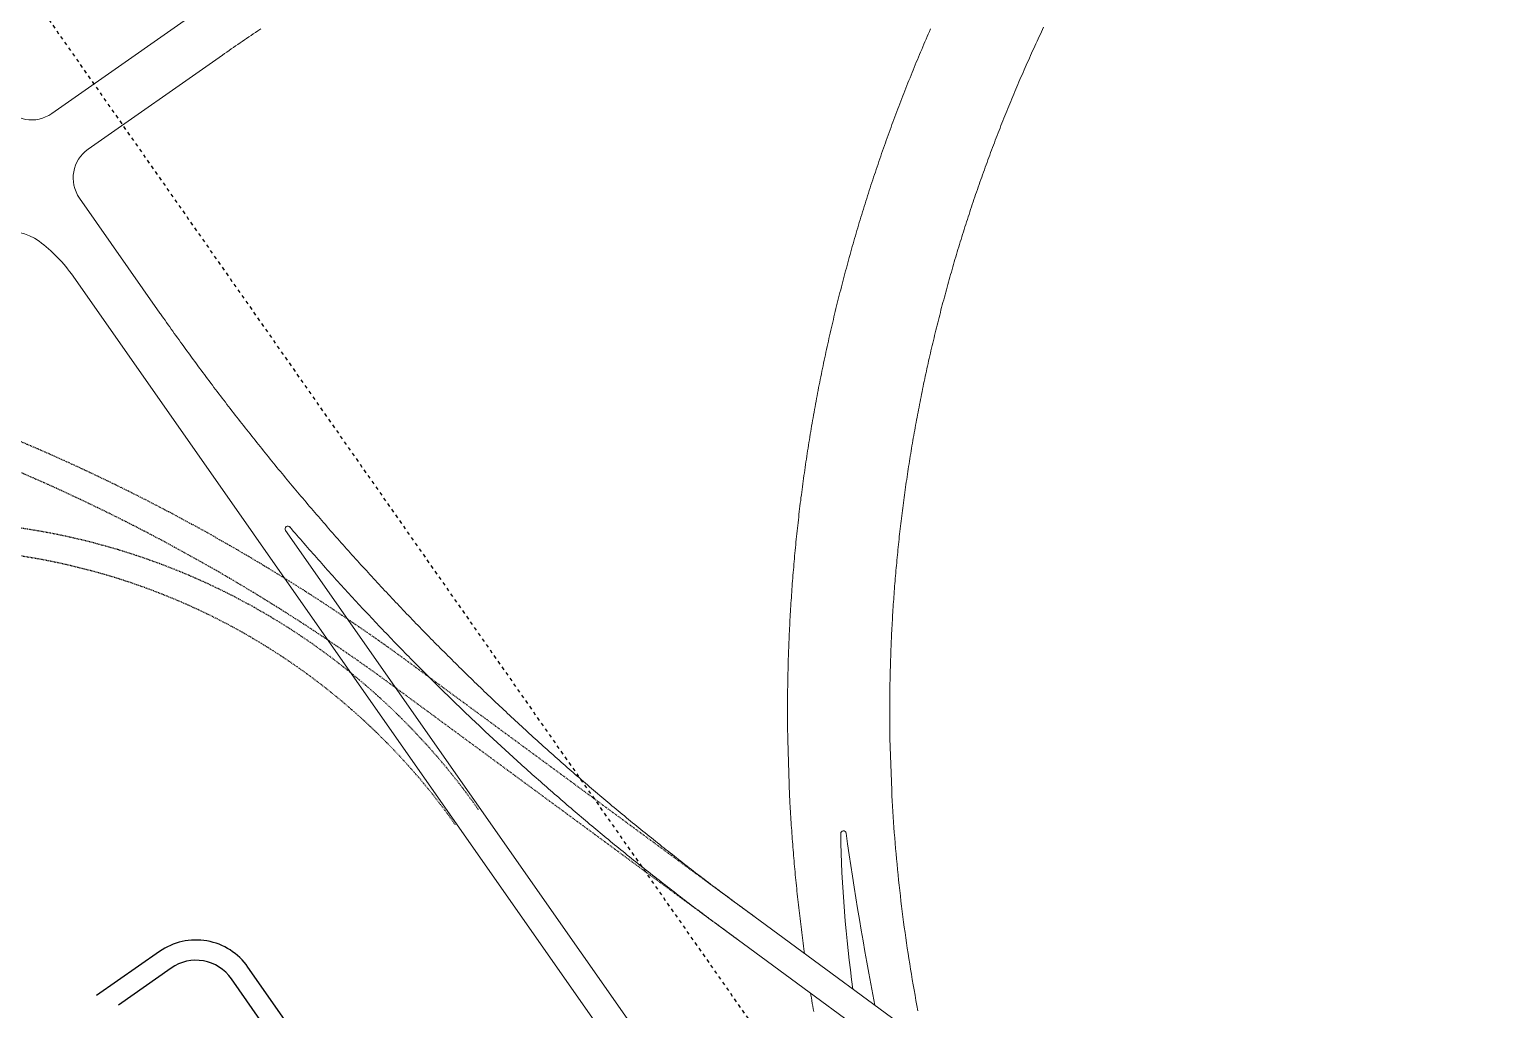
# Model space of a CAD drawing. Header units: millimetres. Extents: x 152904052 to 153933663, y 538271515 to 539240469.
# Drawn here: x 153532120 to 153537525, y 539131812 to 539135437 of the extents above; entities that cross this region are included whole.
import ezdxf

# ---------------------------------------------------------------- set-up
doc = ezdxf.new("R2010")
doc.units = ezdxf.units.MM
doc.linetypes.add('HIDDEN', pattern=[5.08, 2.54, -2.54])
doc.layers.add('BORD', color=7, linetype='Continuous')

msp = doc.modelspace()

# ---------------------------------------------------------------- linework, layer by layer
at = {"layer": 'BORD', "color": 8, "linetype": 'HIDDEN', "ltscale": 5}
msp.add_line((153528346.4, 539140965.7), (153579968.2, 539067242), dxfattribs=at)
at = {"layer": 'BORD', "color": 137, "lineweight": 0, "flags": 128}
for points in [[(153535624.9, 539137521.3), (153532203.2, 539135125.5)], [(153532338, 539134994), (153532834.8, 539135341.8), (153532842.8, 539135347.5), (153532850.9, 539135353.1), (153532859.1, 539135358.8), (153532867.2, 539135364.4), (153532875.3, 539135370), (153532883.4, 539135375.6), (153532891.6, 539135381.2), (153532899.7, 539135386.7), (153532907.9, 539135392.3), (153532916, 539135397.9), (153532924.2, 539135403.4), (153532932.4, 539135408.9), (153532940.6, 539135414.4), (153532948.8, 539135420), (153532957, 539135425.4), (153532965.2, 539135430.9), (153532973.4, 539135436.4), (153532976.7, 539135438.6)], [(153534932, 539132604.3), (153534925.3, 539132810.4), (153534925.1, 539132820.7), (153534925, 539132831), (153534924.8, 539132841.3), (153534924.7, 539132851.6), (153534924.6, 539132861.9), (153534924.5, 539132872.3), (153534924.5, 539132882.6), (153534924.4, 539132892.9), (153534924.4, 539132903.2), (153534924.4, 539132913.5), (153534924.4, 539132923.8), (153534924.4, 539132934.1), (153534924.5, 539132944.4), (153534924.5, 539132954.7), (153534924.6, 539132965), (153534924.7, 539132975.4), (153534924.8, 539132985.7), (153534924.9, 539132996), (153534925.1, 539133006.3), (153534925.2, 539133016.6), (153534925.4, 539133026.9), (153534925.6, 539133037.2), (153534925.8, 539133047.5), (153534926, 539133057.8), (153534926.3, 539133068.1), (153534926.5, 539133078.4), (153534926.8, 539133088.7), (153534927.1, 539133099), (153534927.4, 539133109.4), (153534927.8, 539133119.7), (153534928.1, 539133130), (153534928.5, 539133140.3), (153534928.8, 539133150.6), (153534929.2, 539133160.9), (153534929.7, 539133171.2), (153534930.1, 539133181.5), (153534930.5, 539133191.8), (153534931, 539133202.1), (153534931.5, 539133212.4), (153534932, 539133222.7), (153534932.5, 539133233), (153534933, 539133243.3), (153534933.6, 539133253.6), (153534934.1, 539133263.8), (153534934.7, 539133274.1), (153534935.3, 539133284.4), (153534935.9, 539133294.7), (153534936.6, 539133305), (153534937.2, 539133315.3), (153534937.9, 539133325.6), (153534938.6, 539133335.9), (153534939.3, 539133346.2), (153534940, 539133356.5), (153534940.7, 539133366.7), (153534941.5, 539133377), (153534942.2, 539133387.3), (153534943, 539133397.6), (153534943.8, 539133407.9), (153534944.6, 539133418.1), (153534945.5, 539133428.4), (153534946.3, 539133438.7), (153534947.2, 539133449), (153534948.1, 539133459.2), (153534949, 539133469.5), (153534949.9, 539133479.8), (153534950.8, 539133490), (153534951.8, 539133500.3), (153534952.7, 539133510.6), (153534953.7, 539133520.8), (153534954.7, 539133531.1), (153534955.7, 539133541.4), (153534956.8, 539133551.6), (153534957.8, 539133561.9), (153534958.9, 539133572.1), (153534960, 539133582.4), (153534961.1, 539133592.6), (153534962.2, 539133602.9), (153534963.4, 539133613.1), (153534964.5, 539133623.4), (153534965.7, 539133633.6), (153534966.9, 539133643.8), (153534968.1, 539133654.1), (153534969.3, 539133664.3), (153534970.5, 539133674.6), (153534971.8, 539133684.8), (153534973.1, 539133695), (153534974.3, 539133705.3), (153534975.7, 539133715.5), (153534977, 539133725.7), (153534978.3, 539133735.9), (153534979.7, 539133746.1), (153534981, 539133756.4), (153534982.4, 539133766.6), (153534983.8, 539133776.8), (153534985.3, 539133787), (153534986.7, 539133797.2), (153534988.2, 539133807.4), (153534989.6, 539133817.6), (153534991.1, 539133827.8), (153534992.6, 539133838), (153534994.1, 539133848.2), (153534995.7, 539133858.4), (153534997.2, 539133868.6), (153534998.8, 539133878.8), (153535000.4, 539133889), (153535002, 539133899.2), (153535003.6, 539133909.3), (153535005.3, 539133919.5), (153535006.9, 539133929.7), (153535008.6, 539133939.9), (153535010.3, 539133950), (153535012, 539133960.2), (153535013.7, 539133970.4), (153535015.5, 539133980.5), (153535017.2, 539133990.7), (153535019, 539134000.9), (153535020.8, 539134011), (153535022.6, 539134021.2), (153535024.4, 539134031.3), (153535026.2, 539134041.5), (153535028.1, 539134051.6), (153535030, 539134061.7), (153535031.9, 539134071.9), (153535033.8, 539134082), (153535035.7, 539134092.1), (153535037.6, 539134102.3), (153535039.6, 539134112.4), (153535041.6, 539134122.5), (153535043.6, 539134132.6), (153535045.6, 539134142.7), (153535047.6, 539134152.8), (153535049.6, 539134162.9), (153535051.7, 539134173), (153535053.7, 539134183.1), (153535055.8, 539134193.2), (153535057.9, 539134203.3), (153535060.1, 539134213.4), (153535062.2, 539134223.5), (153535064.4, 539134233.6), (153535066.5, 539134243.7), (153535068.7, 539134253.7), (153535070.9, 539134263.8), (153535073.1, 539134273.9), (153535075.4, 539134283.9), (153535077.6, 539134294), (153535079.9, 539134304.1), (153535082.2, 539134314.1), (153535084.5, 539134324.2), (153535086.8, 539134334.2), (153535089.1, 539134344.3), (153535091.5, 539134354.3), (153535093.9, 539134364.3), (153535096.3, 539134374.4), (153535098.7, 539134384.4), (153535101.1, 539134394.4), (153535103.5, 539134404.4), (153535106, 539134414.4), (153535108.4, 539134424.4), (153535110.9, 539134434.5), (153535113.4, 539134444.5), (153535115.9, 539134454.5), (153535118.5, 539134464.4), (153535121, 539134474.4), (153535123.6, 539134484.4), (153535126.2, 539134494.4), (153535128.8, 539134504.4), (153535131.4, 539134514.4), (153535134, 539134524.3), (153535136.6, 539134534.3), (153535139.3, 539134544.2), (153535142, 539134554.2), (153535144.7, 539134564.2), (153535147.4, 539134574.1), (153535150.1, 539134584), (153535152.9, 539134594), (153535155.6, 539134603.9), (153535158.4, 539134613.8), (153535161.2, 539134623.8), (153535164, 539134633.7), (153535166.8, 539134643.6), (153535169.7, 539134653.5), (153535172.6, 539134663.4), (153535175.4, 539134673.3), (153535178.3, 539134683.2), (153535181.2, 539134693.1), (153535184.2, 539134703), (153535187.1, 539134712.9), (153535190, 539134722.7), (153535193, 539134732.6), (153535196, 539134742.5), (153535199, 539134752.3), (153535202, 539134762.2), (153535205.1, 539134772.1), (153535208.1, 539134781.9), (153535211.2, 539134791.7), (153535214.3, 539134801.6), (153535217.4, 539134811.4), (153535220.5, 539134821.2), (153535223.6, 539134831.1), (153535226.8, 539134840.9), (153535230, 539134850.7), (153535233.1, 539134860.5), (153535236.3, 539134870.3), (153535239.6, 539134880.1), (153535242.8, 539134889.9), (153535246, 539134899.7), (153535249.3, 539134909.4), (153535252.6, 539134919.2), (153535255.9, 539134929), (153535259.2, 539134938.8), (153535262.5, 539134948.5), (153535265.8, 539134958.3), (153535269.2, 539134968), (153535272.6, 539134977.8), (153535276, 539134987.5), (153535279.4, 539134997.2), (153535282.8, 539135006.9), (153535286.2, 539135016.7), (153535289.7, 539135026.4), (153535293.2, 539135036.1), (153535296.7, 539135045.8), (153535300.2, 539135055.5), (153535303.7, 539135065.2), (153535307.2, 539135074.9), (153535310.8, 539135084.5), (153535314.3, 539135094.2), (153535317.9, 539135103.9), (153535321.5, 539135113.5), (153535325.1, 539135123.2), (153535328.7, 539135132.9), (153535332.4, 539135142.5), (153535336, 539135152.1), (153535339.7, 539135161.8), (153535343.4, 539135171.4), (153535347.1, 539135181), (153535350.8, 539135190.6), (153535354.6, 539135200.2), (153535358.3, 539135209.8), (153535362.1, 539135219.4), (153535365.9, 539135229), (153535369.7, 539135238.6), (153535373.5, 539135248.2), (153535377.4, 539135257.8), (153535381.2, 539135267.3), (153535385.1, 539135276.9), (153535389, 539135286.4), (153535392.8, 539135296), (153535396.8, 539135305.5), (153535400.7, 539135315), (153535404.6, 539135324.6), (153535408.6, 539135334.1), (153535412.6, 539135343.6), (153535416.6, 539135353.1), (153535420.6, 539135362.6), (153535424.6, 539135372.1), (153535428.6, 539135381.6), (153535432.7, 539135391.1), (153535436.7, 539135400.5), (153535440.8, 539135410), (153535444.9, 539135419.5), (153535449, 539135428.9), (153535453.2, 539135438.4)], [(153535309.6, 539132623), (153535303.2, 539132816.6), (153535303.1, 539132826.3), (153535302.9, 539132836), (153535302.8, 539132845.7), (153535302.7, 539132855.4), (153535302.6, 539132865.1), (153535302.5, 539132874.8), (153535302.5, 539132884.5), (153535302.4, 539132894.2), (153535302.4, 539132903.8), (153535302.4, 539132913.5), (153535302.4, 539132923.2), (153535302.4, 539132932.9), (153535302.5, 539132942.6), (153535302.5, 539132952.3), (153535302.6, 539132962), (153535302.7, 539132971.7), (153535302.8, 539132981.4), (153535302.9, 539132991.1), (153535303, 539133000.7), (153535303.2, 539133010.4), (153535303.4, 539133020.1), (153535303.5, 539133029.8), (153535303.7, 539133039.5), (153535303.9, 539133049.2), (153535304.2, 539133058.9), (153535304.4, 539133068.6), (153535304.7, 539133078.3), (153535305, 539133087.9), (153535305.3, 539133097.6), (153535305.6, 539133107.3), (153535305.9, 539133117), (153535306.2, 539133126.7), (153535306.6, 539133136.4), (153535307, 539133146), (153535307.3, 539133155.7), (153535307.7, 539133165.4), (153535308.2, 539133175.1), (153535308.6, 539133184.8), (153535309.1, 539133194.4), (153535309.5, 539133204.1), (153535310, 539133213.8), (153535310.5, 539133223.5), (153535311, 539133233.2), (153535311.5, 539133242.8), (153535312.1, 539133252.5), (153535312.7, 539133262.2), (153535313.2, 539133271.9), (153535313.8, 539133281.5), (153535314.4, 539133291.2), (153535315.1, 539133300.9), (153535315.7, 539133310.5), (153535316.4, 539133320.2), (153535317, 539133329.9), (153535317.7, 539133339.5), (153535318.4, 539133349.2), (153535319.2, 539133358.9), (153535319.9, 539133368.5), (153535320.6, 539133378.2), (153535321.4, 539133387.8), (153535322.2, 539133397.5), (153535323, 539133407.2), (153535323.8, 539133416.8), (153535324.6, 539133426.5), (153535325.5, 539133436.1), (153535326.4, 539133445.8), (153535327.2, 539133455.4), (153535328.1, 539133465.1), (153535329, 539133474.7), (153535330, 539133484.4), (153535330.9, 539133494), (153535331.9, 539133503.7), (153535332.8, 539133513.3), (153535333.8, 539133522.9), (153535334.8, 539133532.6), (153535335.9, 539133542.2), (153535336.9, 539133551.8), (153535337.9, 539133561.5), (153535339, 539133571.1), (153535340.1, 539133580.7), (153535341.2, 539133590.4), (153535342.3, 539133600), (153535343.5, 539133609.6), (153535344.6, 539133619.2), (153535345.8, 539133628.9), (153535346.9, 539133638.5), (153535348.1, 539133648.1), (153535349.3, 539133657.7), (153535350.6, 539133667.3), (153535351.8, 539133676.9), (153535353.1, 539133686.5), (153535354.3, 539133696.1), (153535355.6, 539133705.7), (153535356.9, 539133715.4), (153535358.3, 539133725), (153535359.6, 539133734.5), (153535361, 539133744.1), (153535362.3, 539133753.7), (153535363.7, 539133763.3), (153535365.1, 539133772.9), (153535366.5, 539133782.5), (153535368, 539133792.1), (153535369.4, 539133801.7), (153535370.9, 539133811.2), (153535372.3, 539133820.8), (153535373.8, 539133830.4), (153535375.3, 539133840), (153535376.9, 539133849.5), (153535378.4, 539133859.1), (153535380, 539133868.7), (153535381.5, 539133878.2), (153535383.1, 539133887.8), (153535384.7, 539133897.3), (153535386.4, 539133906.9), (153535388, 539133916.5), (153535389.6, 539133926), (153535391.3, 539133935.5), (153535393, 539133945.1), (153535394.7, 539133954.6), (153535396.4, 539133964.2), (153535398.1, 539133973.7), (153535399.9, 539133983.2), (153535401.6, 539133992.8), (153535403.4, 539134002.3), (153535405.2, 539134011.8), (153535407, 539134021.3), (153535408.8, 539134030.8), (153535410.7, 539134040.4), (153535412.5, 539134049.9), (153535414.4, 539134059.4), (153535416.3, 539134068.9), (153535418.2, 539134078.4), (153535420.1, 539134087.9), (153535422, 539134097.4), (153535424, 539134106.9), (153535425.9, 539134116.4), (153535427.9, 539134125.9), (153535429.9, 539134135.3), (153535431.9, 539134144.8), (153535433.9, 539134154.3), (153535436, 539134163.8), (153535438, 539134173.2), (153535440.1, 539134182.7), (153535442.2, 539134192.2), (153535444.3, 539134201.6), (153535446.4, 539134211.1), (153535448.6, 539134220.5), (153535450.7, 539134230), (153535452.9, 539134239.4), (153535455, 539134248.9), (153535457.2, 539134258.3), (153535459.5, 539134267.7), (153535461.7, 539134277.2), (153535463.9, 539134286.6), (153535466.2, 539134296), (153535468.5, 539134305.4), (153535470.7, 539134314.9), (153535473, 539134324.3), (153535475.4, 539134333.7), (153535477.7, 539134343.1), (153535480, 539134352.5), (153535482.4, 539134361.9), (153535484.8, 539134371.3), (153535487.2, 539134380.7), (153535489.6, 539134390), (153535492, 539134399.4), (153535494.5, 539134408.8), (153535496.9, 539134418.2), (153535499.4, 539134427.5), (153535501.9, 539134436.9), (153535504.4, 539134446.3), (153535506.9, 539134455.6), (153535509.4, 539134465), (153535512, 539134474.3), (153535514.6, 539134483.7), (153535517.1, 539134493), (153535519.7, 539134502.4), (153535522.4, 539134511.7), (153535525, 539134521), (153535527.6, 539134530.3), (153535530.3, 539134539.7), (153535532.9, 539134549), (153535535.6, 539134558.3), (153535538.3, 539134567.6), (153535541.1, 539134576.9), (153535543.8, 539134586.2), (153535546.5, 539134595.5), (153535549.3, 539134604.8), (153535552.1, 539134614), (153535554.9, 539134623.3), (153535557.7, 539134632.6), (153535560.5, 539134641.9), (153535563.4, 539134651.1), (153535566.2, 539134660.4), (153535569.1, 539134669.6), (153535572, 539134678.9), (153535574.9, 539134688.1), (153535577.8, 539134697.4), (153535580.7, 539134706.6), (153535583.7, 539134715.9), (153535586.6, 539134725.1), (153535589.6, 539134734.3), (153535592.6, 539134743.5), (153535595.6, 539134752.7), (153535598.6, 539134761.9), (153535601.6, 539134771.1), (153535604.7, 539134780.3), (153535607.8, 539134789.5), (153535610.8, 539134798.7), (153535613.9, 539134807.9), (153535617.1, 539134817.1), (153535620.2, 539134826.2), (153535623.3, 539134835.4), (153535626.5, 539134844.6), (153535629.7, 539134853.7), (153535632.8, 539134862.9), (153535636, 539134872), (153535639.3, 539134881.2), (153535642.5, 539134890.3), (153535645.7, 539134899.4), (153535649, 539134908.6), (153535652.3, 539134917.7), (153535655.6, 539134926.8), (153535658.9, 539134935.9), (153535662.2, 539134945), (153535665.5, 539134954.1), (153535668.9, 539134963.2), (153535672.3, 539134972.3), (153535675.6, 539134981.4), (153535679, 539134990.4), (153535682.4, 539134999.5), (153535685.9, 539135008.6), (153535689.3, 539135017.6), (153535692.8, 539135026.7), (153535696.2, 539135035.7), (153535699.7, 539135044.8), (153535703.2, 539135053.8), (153535706.7, 539135062.8), (153535710.3, 539135071.9), (153535713.8, 539135080.9), (153535717.4, 539135089.9), (153535720.9, 539135098.9), (153535724.5, 539135107.9), (153535728.1, 539135116.9), (153535731.8, 539135125.9), (153535735.4, 539135134.9), (153535739, 539135143.8), (153535742.7, 539135152.8), (153535746.4, 539135161.8), (153535750.1, 539135170.7), (153535753.8, 539135179.7), (153535757.5, 539135188.6), (153535761.2, 539135197.6), (153535765, 539135206.5), (153535768.7, 539135215.4), (153535772.5, 539135224.4), (153535776.3, 539135233.3), (153535780.1, 539135242.2), (153535783.9, 539135251.1), (153535787.8, 539135260), (153535791.6, 539135268.9), (153535795.5, 539135277.8), (153535799.4, 539135286.7), (153535803.3, 539135295.5), (153535807.2, 539135304.4), (153535811.1, 539135313.2), (153535815.1, 539135322.1), (153535819, 539135330.9), (153535823, 539135339.8), (153535827, 539135348.6), (153535831, 539135357.4), (153535835, 539135366.3), (153535839, 539135375.1), (153535843, 539135383.9), (153535847.1, 539135392.7), (153535851.2, 539135401.5), (153535855.3, 539135410.3), (153535859.4, 539135419.1), (153535863.5, 539135427.8), (153535867.6, 539135436.6), (153535871.7, 539135445.4)], [(153535552.3, 539131604.8), (153534735.1, 539132206), (153534735.1, 539132206), (153534727.1, 539132211.9), (153534719.1, 539132217.8), (153534711.2, 539132223.7), (153534703.2, 539132229.6), (153534695.3, 539132235.5), (153534687.3, 539132241.4), (153534679.4, 539132247.3), (153534671.5, 539132253.2), (153534663.5, 539132259.2), (153534663.4, 539132259.2), (153534655.5, 539132265.2), (153534647.6, 539132271.2), (153534639.7, 539132277.1), (153534631.8, 539132283.1), (153534623.9, 539132289.1), (153534616, 539132295.1), (153534608.1, 539132301.1), (153534600.3, 539132307.1), (153534592.4, 539132313.1), (153534584.5, 539132319.1), (153534576.7, 539132325.2), (153534568.8, 539132331.2), (153534561, 539132337.2), (153534553.1, 539132343.3), (153534545.3, 539132349.4), (153534537.5, 539132355.4), (153534529.7, 539132361.5), (153534521.9, 539132367.6), (153534514.1, 539132373.7), (153534506.3, 539132379.8), (153534498.5, 539132385.9), (153534490.7, 539132392.1), (153534482.9, 539132398.2), (153534475.1, 539132404.3), (153534467.4, 539132410.5), (153534459.6, 539132416.6), (153534451.8, 539132422.8), (153534444.1, 539132429), (153534436.4, 539132435.2), (153534428.6, 539132441.3), (153534420.9, 539132447.5), (153534413.2, 539132453.7), (153534405.5, 539132460), (153534397.7, 539132466.2), (153534390, 539132472.4), (153534382.4, 539132478.6), (153534374.7, 539132484.9), (153534367, 539132491.1), (153534359.3, 539132497.4), (153534351.6, 539132503.7), (153534344, 539132510), (153534336.3, 539132516.2), (153534328.7, 539132522.5), (153534321, 539132528.8), (153534313.4, 539132535.1), (153534305.8, 539132541.5), (153534298.1, 539132547.8), (153534290.5, 539132554.1), (153534282.9, 539132560.5), (153534275.3, 539132566.8), (153534267.7, 539132573.2), (153534260.1, 539132579.5), (153534252.6, 539132585.9), (153534245, 539132592.3), (153534237.4, 539132598.7), (153534229.9, 539132605.1), (153534222.3, 539132611.5), (153534214.7, 539132617.9), (153534207.2, 539132624.3), (153534199.7, 539132630.8), (153534192.1, 539132637.2), (153534184.6, 539132643.6), (153534177.1, 539132650.1), (153534169.6, 539132656.6), (153534162.1, 539132663), (153534154.6, 539132669.5), (153534147.1, 539132676), (153534139.6, 539132682.5), (153534132.2, 539132689), (153534124.7, 539132695.5), (153534117.2, 539132702), (153534109.8, 539132708.5), (153534102.3, 539132715.1), (153534094.9, 539132721.6), (153534087.5, 539132728.1), (153534080, 539132734.7), (153534072.6, 539132741.3), (153534065.2, 539132747.8), (153534057.8, 539132754.4), (153534050.4, 539132761), (153534043, 539132767.6), (153534035.6, 539132774.2), (153534028.3, 539132780.8), (153534020.9, 539132787.4), (153534013.5, 539132794.1), (153534006.2, 539132800.7), (153533998.8, 539132807.3), (153533991.5, 539132814), (153533984.1, 539132820.6), (153533976.8, 539132827.3), (153533969.5, 539132834), (153533962.2, 539132840.7), (153533954.9, 539132847.3), (153533947.6, 539132854), (153533940.3, 539132860.7), (153533933, 539132867.5), (153533925.7, 539132874.2), (153533918.4, 539132880.9), (153533911.2, 539132887.6), (153533903.9, 539132894.4), (153533896.7, 539132901.1), (153533889.4, 539132907.9), (153533882.2, 539132914.6), (153533875, 539132921.4), (153533867.7, 539132928.2), (153533860.5, 539132935), (153533853.3, 539132941.8), (153533846.1, 539132948.6), (153533838.9, 539132955.4), (153533831.7, 539132962.2), (153533824.6, 539132969), (153533817.4, 539132975.9), (153533810.2, 539132982.7), (153533803.1, 539132989.5), (153533795.9, 539132996.4), (153533788.8, 539133003.3), (153533781.6, 539133010.1), (153533774.5, 539133017), (153533767.4, 539133023.9), (153533760.3, 539133030.8), (153533753.2, 539133037.7), (153533746.1, 539133044.6), (153533739, 539133051.5), (153533731.9, 539133058.4), (153533724.8, 539133065.4), (153533717.7, 539133072.3), (153533710.7, 539133079.2), (153533703.6, 539133086.2), (153533696.6, 539133093.2), (153533689.5, 539133100.1), (153533682.5, 539133107.1), (153533675.5, 539133114.1), (153533668.5, 539133121.1), (153533661.5, 539133128.1), (153533654.4, 539133135.1), (153533647.5, 539133142.1), (153533640.5, 539133149.1), (153533633.5, 539133156.1), (153533626.5, 539133163.2), (153533619.5, 539133170.2), (153533612.6, 539133177.3), (153533605.6, 539133184.3), (153533598.7, 539133191.4), (153533591.7, 539133198.4), (153533584.8, 539133205.5), (153533577.9, 539133212.6), (153533571, 539133219.7), (153533564.1, 539133226.8), (153533557.2, 539133233.9), (153533550.3, 539133241), (153533543.4, 539133248.1), (153533536.5, 539133255.3), (153533529.6, 539133262.4), (153533522.8, 539133269.5), (153533515.9, 539133276.7), (153533509.1, 539133283.8), (153533502.2, 539133291), (153533495.4, 539133298.2), (153533488.6, 539133305.4), (153533481.8, 539133312.5), (153533475, 539133319.7), (153533468.1, 539133326.9), (153533461.4, 539133334.1), (153533454.6, 539133341.4), (153533447.8, 539133348.6), (153533441, 539133355.8), (153533434.3, 539133363), (153533427.5, 539133370.3), (153533420.7, 539133377.5), (153533414, 539133384.8), (153533407.3, 539133392.1), (153533400.5, 539133399.3), (153533393.8, 539133406.6), (153533387.1, 539133413.9), (153533380.4, 539133421.2), (153533373.7, 539133428.5), (153533367, 539133435.8), (153533360.3, 539133443.1), (153533353.7, 539133450.4), (153533347, 539133457.8), (153533340.4, 539133465.1), (153533333.7, 539133472.4), (153533327.1, 539133479.8), (153533320.4, 539133487.1), (153533313.8, 539133494.5), (153533307.2, 539133501.9), (153533300.6, 539133509.3), (153533294, 539133516.6), (153533287.4, 539133524), (153533280.8, 539133531.4), (153533274.2, 539133538.8), (153533267.6, 539133546.2), (153533261.1, 539133553.7), (153533254.5, 539133561.1), (153533248, 539133568.5), (153533241.4, 539133576), (153533234.9, 539133583.4), (153533228.4, 539133590.9), (153533221.9, 539133598.3), (153533215.4, 539133605.8), (153533208.8, 539133613.3), (153533202.4, 539133620.7), (153533195.9, 539133628.2), (153533189.4, 539133635.7), (153533182.9, 539133643.2), (153533176.5, 539133650.7), (153533170, 539133658.2), (153533163.6, 539133665.8), (153533157.1, 539133673.3), (153533150.7, 539133680.8), (153533144.3, 539133688.4), (153533137.9, 539133695.9), (153533131.5, 539133703.5), (153533125.1, 539133711), (153533118.7, 539133718.6), (153533112.3, 539133726.2), (153533105.9, 539133733.8), (153533099.5, 539133741.3), (153533093.2, 539133748.9), (153533086.8, 539133756.5), (153533080.5, 539133764.1), (153533074.2, 539133771.8), (153533067.8, 539133779.4), (153533061.5, 539133787), (153533055.2, 539133794.6), (153533048.9, 539133802.3), (153533042.6, 539133809.9), (153533036.3, 539133817.6), (153533030, 539133825.3), (153533023.8, 539133832.9), (153533017.5, 539133840.6), (153533011.3, 539133848.3), (153533005, 539133856), (153532998.8, 539133863.7), (153532992.5, 539133871.4), (153532986.3, 539133879.1), (153532980.1, 539133886.8), (153532973.9, 539133894.5), (153532967.7, 539133902.2), (153532961.5, 539133910), (153532955.3, 539133917.7), (153532949.2, 539133925.5), (153532943, 539133933.2), (153532936.8, 539133941), (153532930.7, 539133948.7), (153532924.6, 539133956.5), (153532918.4, 539133964.3), (153532912.3, 539133972.1), (153532906.2, 539133979.9), (153532900.1, 539133987.7), (153532894, 539133995.5), (153532887.9, 539134003.3), (153532881.8, 539134011.1), (153532875.7, 539134018.9), (153532869.7, 539134026.7), (153532863.6, 539134034.6), (153532857.6, 539134042.4), (153532851.5, 539134050.3), (153532845.5, 539134058.1), (153532839.5, 539134066), (153532833.4, 539134073.9), (153532827.4, 539134081.7), (153532821.4, 539134089.6), (153532815.4, 539134097.5), (153532809.5, 539134105.4), (153532803.5, 539134113.3), (153532797.5, 539134121.2), (153532791.6, 539134129.1), (153532785.6, 539134137), (153532779.7, 539134145), (153532773.7, 539134152.9), (153532767.8, 539134160.8), (153532761.9, 539134168.8), (153532756, 539134176.7), (153532750.1, 539134184.7), (153532744.2, 539134192.7), (153532738.3, 539134200.6), (153532732.4, 539134208.6), (153532726.6, 539134216.6), (153532720.7, 539134224.6), (153532714.9, 539134232.6), (153532709, 539134240.6), (153532703.2, 539134248.6), (153532697.4, 539134256.6), (153532691.6, 539134264.6), (153532685.7, 539134272.6), (153532679.9, 539134280.6), (153532674.2, 539134288.7), (153532668.4, 539134296.7), (153532662.6, 539134304.8), (153532656.8, 539134312.8), (153532651.1, 539134320.9), (153532645.3, 539134329), (153532639.6, 539134337), (153532633.9, 539134345.1), (153532628.1, 539134353.2), (153532622.4, 539134361.3), (153532616.7, 539134369.4), (153532611, 539134377.5), (153532605.3, 539134385.6), (153532603.6, 539134388.1), (153532603.6, 539134388.1), (153532306.1, 539134812.9)], [(153532282.6, 539134523.9), (153532949.3, 539133571.8)], [(153532949.1, 539133572.1), (153535169.1, 539130401.7)], [(153535406.7, 539131808.9), (153535403, 539131828.1), (153535399.5, 539131847.3), (153535396, 539131866.6), (153535392.6, 539131885.8), (153535389.2, 539131905.1), (153535385.9, 539131924.3), (153535382.6, 539131943.6), (153535379.5, 539131962.9), (153535376.4, 539131982.2), (153535373.3, 539132001.5), (153535370.3, 539132020.8), (153535367.4, 539132040.1), (153535364.5, 539132059.5), (153535361.7, 539132078.8), (153535359, 539132098.1), (153535356.3, 539132117.5), (153535353.7, 539132136.9), (153535351.2, 539132156.3), (153535348.7, 539132175.6), (153535346.3, 539132195), (153535344, 539132214.4), (153535341.7, 539132233.8), (153535339.5, 539132253.3), (153535337.3, 539132272.7), (153535335.2, 539132292.1), (153535333.2, 539132311.6), (153535331.2, 539132331), (153535329.4, 539132350.5), (153535327.5, 539132369.9), (153535325.8, 539132389.4), (153535324.1, 539132408.8), (153535322.4, 539132428.3), (153535320.8, 539132447.8), (153535319.3, 539132467.3), (153535317.9, 539132486.8), (153535316.5, 539132506.3), (153535315.2, 539132525.8), (153535313.9, 539132545.3), (153535312.7, 539132564.8), (153535311.6, 539132584.3), (153535310.6, 539132603.8), (153535309.6, 539132623.2)], [(153534932, 539132604.4), (153534933, 539132585.7), (153534933.5, 539132575.5), (153534934.1, 539132565.3), (153534934.7, 539132555.1), (153534935.2, 539132546.1), (153534935.8, 539132535.9), (153534936.4, 539132525.7), (153534937.1, 539132515.5), (153534937.7, 539132505.3), (153534938.4, 539132495.1), (153534939.1, 539132484.9), (153534939.8, 539132474.7), (153534940.5, 539132464.5), (153534941.2, 539132454.3), (153534942, 539132444.1), (153534942.8, 539132433.9), (153534943.6, 539132423.7), (153534944.4, 539132413.5), (153534945.2, 539132403.3), (153534946, 539132393.2), (153534946.9, 539132383), (153534947.7, 539132372.8), (153534948.6, 539132362.6), (153534949.5, 539132352.4), (153534950.4, 539132342.3), (153534951.4, 539132332.1), (153534952.3, 539132321.9), (153534953.3, 539132311.7), (153534954.3, 539132301.6), (153534955.3, 539132291.4), (153534956.3, 539132281.2), (153534957.3, 539132271.1), (153534958.3, 539132260.9), (153534959.4, 539132250.8), (153534960.5, 539132240.6), (153534961.6, 539132230.4), (153534962.7, 539132220.3), (153534963.8, 539132210.1), (153534964.9, 539132200), (153534966.1, 539132189.8), (153534967.2, 539132179.7), (153534968.4, 539132169.6), (153534969.6, 539132159.4), (153534970.8, 539132149.3), (153534972.1, 539132139.1), (153534973.3, 539132129), (153534974.6, 539132118.9), (153534975.9, 539132108.7), (153534977.2, 539132098.6), (153534978.5, 539132088.5), (153534979.8, 539132078.4), (153534981.1, 539132068.2), (153534982.5, 539132058.1), (153534983.8, 539132048), (153534985.2, 539132037.9), (153534986.6, 539132027.8), (153534987.7, 539132020.1)], [(153535009.9, 539131873.4), (153535011.1, 539131866.4), (153535012.7, 539131856.3), (153535014.4, 539131846.2), (153535016.1, 539131836.2), (153535017.8, 539131826.1), (153535019.5, 539131816), (153535021.2, 539131806)]]:
    msp.add_lwpolyline(points, dxfattribs=at)
for points in [[(153532022.2, 539135157.4, 0.414214), (153532203.2, 539135125.5)], [(153532338, 539134994, 0.414213), (153532306.1, 539134813)], [(153532282.6, 539134523.9, 0.080584), (153532156.4, 539134653.6, 0.236126), (153532002.3, 539134680.8, 0.080584), (153531839.3, 539134602.1, 0.080584)], [(153535255.1, 539130461.9), (153533068.4, 539133584.7, -0.952808), (153533084.2, 539133597), (153533083.8, 539133597.5), (153533090.3, 539133589.9), (153533096.8, 539133582.3), (153533103.4, 539133574.7), (153533109.9, 539133567.1), (153533116.5, 539133559.5), (153533123, 539133551.9), (153533129.6, 539133544.4), (153533136.2, 539133536.8), (153533142.7, 539133529.3), (153533149.3, 539133521.7), (153533155.9, 539133514.2), (153533162.5, 539133506.7), (153533169.2, 539133499.1), (153533175.8, 539133491.6), (153533182.4, 539133484.1), (153533189, 539133476.6), (153533195.7, 539133469.1), (153533202.3, 539133461.6), (153533209, 539133454.2), (153533215.7, 539133446.7), (153533222.3, 539133439.2), (153533229, 539133431.8), (153533235.7, 539133424.3), (153533242.4, 539133416.9), (153533249.1, 539133409.4), (153533255.8, 539133402), (153533262.6, 539133394.6), (153533269.3, 539133387.2), (153533276, 539133379.7), (153533282.8, 539133372.3), (153533289.5, 539133364.9), (153533296.3, 539133357.6), (153533303.1, 539133350.2), (153533309.8, 539133342.8), (153533316.6, 539133335.4), (153533323.4, 539133328.1), (153533330.2, 539133320.7), (153533337, 539133313.4), (153533343.9, 539133306), (153533350.7, 539133298.7), (153533357.5, 539133291.4), (153533364.4, 539133284.1), (153533371.2, 539133276.8), (153533378.1, 539133269.5), (153533384.9, 539133262.2), (153533391.8, 539133254.9), (153533398.7, 539133247.6), (153533405.6, 539133240.3), (153533412.4, 539133233.1), (153533419.3, 539133225.8), (153533426.3, 539133218.5), (153533433.2, 539133211.3), (153533440.1, 539133204.1), (153533447, 539133196.8), (153533454, 539133189.6), (153533460.9, 539133182.4), (153533467.9, 539133175.2), (153533474.8, 539133168), (153533481.8, 539133160.8), (153533488.8, 539133153.6), (153533495.8, 539133146.4), (153533502.8, 539133139.3), (153533509.8, 539133132.1), (153533516.8, 539133124.9), (153533523.8, 539133117.8), (153533530.8, 539133110.6), (153533537.8, 539133103.5), (153533544.9, 539133096.4), (153533551.9, 539133089.3), (153533559, 539133082.2), (153533566, 539133075.1), (153533573.1, 539133068), (153533580.2, 539133060.9), (153533587.2, 539133053.8), (153533594.3, 539133046.7), (153533601.4, 539133039.6), (153533608.5, 539133032.6), (153533615.6, 539133025.5), (153533622.8, 539133018.5), (153533629.9, 539133011.4), (153533637, 539133004.4), (153533644.2, 539132997.4), (153533651.3, 539132990.4), (153533658.5, 539132983.4), (153533665.6, 539132976.4), (153533672.8, 539132969.4), (153533680, 539132962.4), (153533687.2, 539132955.4), (153533694.4, 539132948.4), (153533701.6, 539132941.5), (153533708.8, 539132934.5), (153533716, 539132927.6), (153533723.2, 539132920.6), (153533730.4, 539132913.7), (153533737.7, 539132906.8), (153533744.9, 539132899.9), (153533752.2, 539132893), (153533759.4, 539132886.1), (153533766.7, 539132879.2), (153533774, 539132872.3), (153533781.3, 539132865.4), (153533788.5, 539132858.5), (153533795.8, 539132851.7), (153533803.1, 539132844.8), (153533810.5, 539132838), (153533817.8, 539132831.1), (153533825.1, 539132824.3), (153533832.4, 539132817.5), (153533839.8, 539132810.7), (153533847.1, 539132803.9), (153533854.5, 539132797.1), (153533861.8, 539132790.3), (153533869.2, 539132783.5), (153533876.6, 539132776.7), (153533883.9, 539132769.9), (153533891.3, 539132763.2), (153533898.7, 539132756.4), (153533906.1, 539132749.7), (153533913.5, 539132742.9), (153533921, 539132736.2), (153533928.4, 539132729.5), (153533935.8, 539132722.8), (153533943.2, 539132716), (153533950.7, 539132709.3), (153533958.1, 539132702.7), (153533965.6, 539132696), (153533973.1, 539132689.3), (153533980.5, 539132682.6), (153533988, 539132676), (153533995.5, 539132669.3), (153534003, 539132662.7), (153534010.5, 539132656), (153534018, 539132649.4), (153534025.5, 539132642.8), (153534033.1, 539132636.2), (153534040.6, 539132629.6), (153534048.1, 539132623), (153534055.7, 539132616.4), (153534063.2, 539132609.8), (153534070.8, 539132603.2), (153534078.3, 539132596.7), (153534085.9, 539132590.1), (153534093.5, 539132583.5), (153534101.1, 539132577), (153534108.7, 539132570.5), (153534116.3, 539132563.9), (153534123.9, 539132557.4), (153534131.5, 539132550.9), (153534139.1, 539132544.4), (153534146.7, 539132537.9), (153534154.3, 539132531.4), (153534162, 539132525), (153534169.6, 539132518.5), (153534177.3, 539132512), (153534184.9, 539132505.6), (153534192.6, 539132499.1), (153534200.3, 539132492.7), (153534208, 539132486.3), (153534215.7, 539132479.8), (153534223.3, 539132473.4), (153534231, 539132467), (153534238.8, 539132460.6), (153534246.5, 539132454.2), (153534254.2, 539132447.9), (153534261.9, 539132441.5), (153534269.6, 539132435.1), (153534277.4, 539132428.8), (153534285.1, 539132422.4), (153534292.9, 539132416.1), (153534300.7, 539132409.7), (153534308.4, 539132403.4), (153534316.2, 539132397.1), (153534324, 539132390.8), (153534331.8, 539132384.5), (153534339.6, 539132378.2), (153534347.4, 539132371.9), (153534355.2, 539132365.7), (153534363, 539132359.4), (153534370.8, 539132353.1), (153534378.6, 539132346.9), (153534386.5, 539132340.6), (153534394.3, 539132334.4), (153534402.1, 539132328.2), (153534410, 539132322), (153534417.9, 539132315.8), (153534425.7, 539132309.6), (153534433.6, 539132303.4), (153534441.5, 539132297.2), (153534449.4, 539132291), (153534457.2, 539132284.8), (153534465.1, 539132278.7), (153534473.1, 539132272.5), (153534481, 539132266.4), (153534488.9, 539132260.3), (153534496.8, 539132254.1), (153534504.7, 539132248), (153534512.7, 539132241.9), (153534520.6, 539132235.8), (153534528.6, 539132229.7), (153534536.5, 539132223.6), (153534544.5, 539132217.6), (153534552.5, 539132211.5), (153534560.4, 539132205.4), (153534568.4, 539132199.4), (153534576.4, 539132193.3), (153534584.4, 539132187.3), (153534592.4, 539132181.3), (153534600.4, 539132175.3), (153534600.5, 539132175.2), (153534608.5, 539132169.2), (153534616.5, 539132163.2), (153534624.6, 539132157.2), (153534632.6, 539132151.2), (153534640.6, 539132145.2), (153534648.7, 539132139.3), (153534656.7, 539132133.3), (153534664.8, 539132127.4), (153534672.9, 539132121.4), (153534672.9, 539132121.4), (153535490, 539131520.2)], [(153535141, 539132465.3, 0.940217), (153535121.1, 539132463.7)], [(153535166.3, 539131888.7, -0.03052), (153535121.1, 539132463.7)], [(153535247.1, 539131829.3, -0.012311), (153535141, 539132465.3)]]:
    msp.add_lwpolyline(points, format="xyb", dxfattribs=at)
at = {"layer": 'BORD', "color": 137, "linetype": 'HIDDEN', "flags": 128}
for points in [[(153534805.9, 539132153.9), (153533529.4, 539133093.1, 0.066814), (153531874.8, 539133999, 0.066814)], [(153534743.6, 539132069.4), (153533467.2, 539133008.5, 0.066814), (153531837, 539133901, 0.066814)], [(153533782.2, 539132551.4, 0.35703), (153530713.6, 539133406.8), (153529483, 539132866.1, 0.019373), (153528994.3, 539132628.4)], [(153533696.4, 539132496.2, 0.356536), (153530754.6, 539133313.4), (153529524, 539132772.7, 0.060553), (153528140.8, 539131962.1), (153527627.9, 539131650.8), (153526742.3, 539131030.7), (153526230.5, 539130717.5)]]:
    msp.add_lwpolyline(points, format="xyb", dxfattribs=at)
at = {"layer": 'BORD', "color": 133, "flags": 128}
for points in [[(153532929.2, 539131970.2, 0.414214), (153532601.9, 539132027.9)], [(153532867.7, 539131927.2, 0.414214), (153532644.9, 539131966.5)]]:
    msp.add_lwpolyline(points, format="xyb", dxfattribs=at)
at = {"layer": 'BORD', "color": 133}
for points in [[(153532601.9, 539132027.9), (153532368.9, 539131864.8)], [(153532644.9, 539131966.5), (153532449.9, 539131830)]]:
    msp.add_lwpolyline(points, dxfattribs=at)
at = {"layer": 'BORD', "color": 133, "flags": 128}
for points in [[(153534409.5, 539129856.1), (153532929.2, 539131970.2)], [(153533001.5, 539131736.2), (153532867.7, 539131927.2)]]:
    msp.add_lwpolyline(points, dxfattribs=at)

doc.saveas('drawing.dxf')
